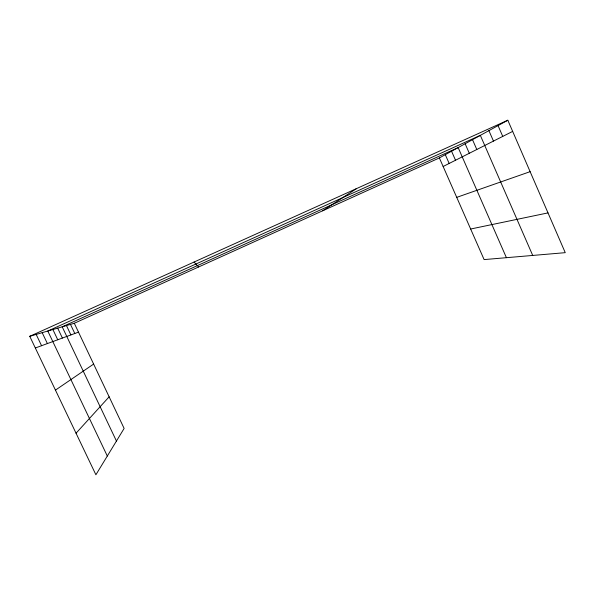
<?xml version="1.0" encoding="UTF-8"?>
<svg xmlns="http://www.w3.org/2000/svg" width="595" height="595" viewBox="0 0 595 595"><rect width="100%" height="100%" fill="white"/><g stroke="black" fill="none" stroke-linecap="round" stroke-linejoin="round"><path stroke-width="0.89" d="M76.041 433.212L109.138 396.813M55.454 390.112L93.623 364.073M322.661 210.794L356.502 188.622M439.37 157.935L507.818 120.227L565.25 252.667L484.107 259.591L439.37 157.935L74.293 323.271L29.75 336.309L95.899 474.773L124.124 428.437L74.293 323.271M443.141 166.496L512.667 131.398M29.75 336.309L507.818 120.227M35.336 348.001L78.488 332.136M456.722 197.362L530.13 171.665M470.652 229.016L548.002 212.898M194.096 262.023L198.589 266.984M36.183 334.427L41.568 345.71M57.685 328.135L62.393 338.049M52.888 329.541L57.752 339.76M107.308 456.038L47.793 331.028L480.336 135.363L532.718 255.441M42.185 332.672L47.384 343.568M70.485 324.387L74.799 333.49M66.462 325.569L70.894 334.925M116.442 441.044L62.2 326.811L458.157 147.59L506.412 257.687M451.56 151.219L455.517 160.248M445.305 154.67L449.166 163.454M472.512 139.676L476.803 149.501M465.134 143.745L469.306 153.287M488.912 130.64L493.463 141.097M498.052 125.605L502.745 136.411"/></g></svg>
